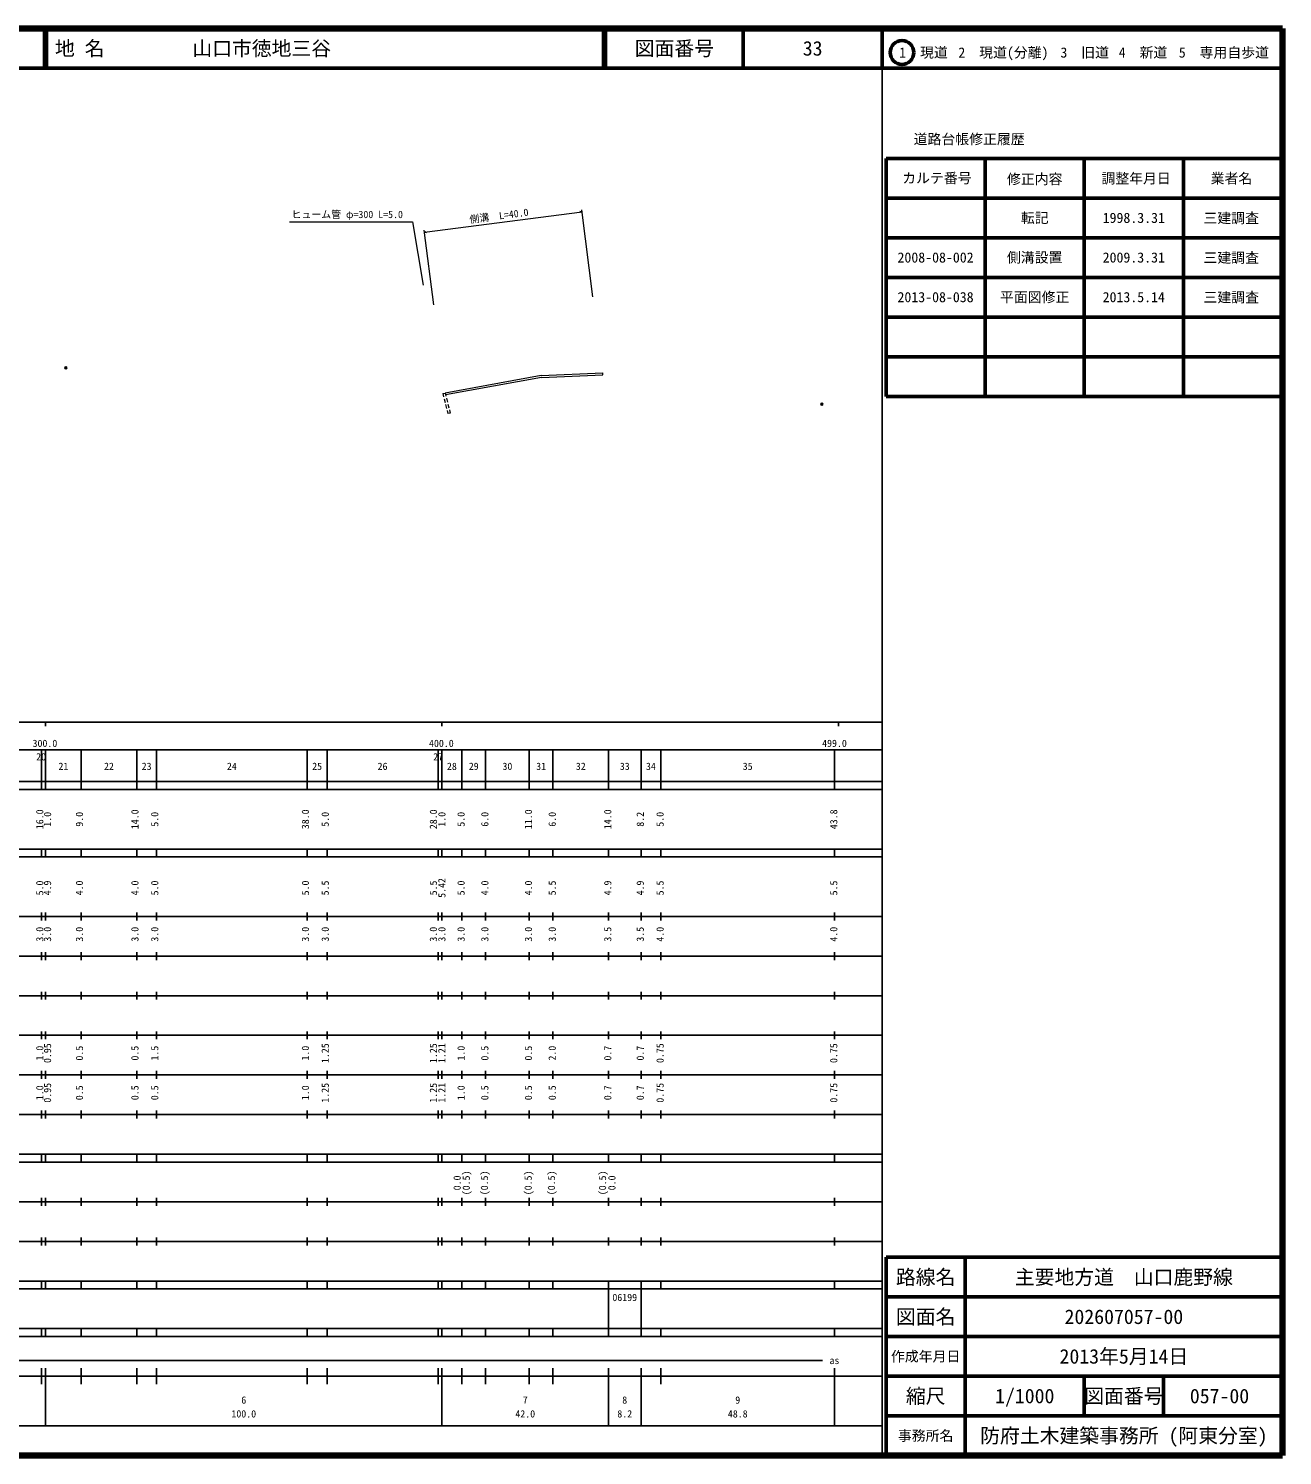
# Model space of a CAD drawing. Units: millimetres on the paper, with parts at other scales. Extents: x 40 to 680, y 20 to 380.
# Drawn here: x 363.7 to 680, y 20 to 380 of the extents above; entities that cross this region are included whole.
import ezdxf
from ezdxf.enums import TextEntityAlignment as Align

# ---------------------------------------------------------------- set-up
doc = ezdxf.new("R2010")
doc.units = ezdxf.units.MM
doc.header["$PDMODE"] = 32
doc.header["$PDSIZE"] = 0.5
for name, color, linetype, lineweight in [('M-BGD', 7, 'Continuous', 13), ('M-STR-HTXT', 7, 'Continuous', 13), ('M-TTL', 2, 'Continuous', 140), ('M-TTL-BAND', 7, 'Continuous', 25), ('M-TTL-FRAM', 2, 'Continuous', 50), ('M-TTL-LINE', 7, 'Continuous', 50)]:
    doc.layers.add(name, color=color, linetype=linetype, lineweight=lineweight)
doc.layers.add('M-OTRS', color=6, linetype='Continuous')
doc.layers.add('M-TTL-TXT', color=7, linetype='Continuous')
doc.styles.add('ＭＳ ゴシック', font='')
doc.styles.get('ＭＳ ゴシック').set_extended_font_data('MS Gothic')

msp = doc.modelspace()

# ---------------------------------------------------------------- linework, layer by layer
at = {"layer": 'M-BGD'}
for p, q in [((493.033, 292.432), (468.798, 288.037)), ((493.09, 291.934), (468.92, 287.551)), ((493.033, 292.432), (508.558, 293.17)), ((493.09, 291.934), (508.582, 292.67)), ((508.582, 292.67), (508.558, 293.17)), ((468.216, 287.891), (468.798, 288.037)), ((468.798, 288.037), (469.004, 287.214)), ((468.216, 287.891), (468.422, 287.069)), ((468.543, 286.584), (468.786, 285.614)), ((468.907, 285.128), (469.15, 284.158)), ((469.125, 286.729), (469.368, 285.759)), ((469.489, 285.274), (469.732, 284.304)), ((469.271, 283.673), (469.477, 282.851)), ((470.059, 282.996), (469.477, 282.851)), ((469.853, 283.819), (470.059, 282.996))]:
    msp.add_line(p, q, dxfattribs=at)
at = {"layer": 'M-OTRS'}
for p in [(373.141, 294.399), (563.834, 285.209)]:
    msp.add_point(p, dxfattribs=at)
at = {"layer": 'M-STR-HTXT'}
for p, q in [((463.557, 328.634), (503.317, 333.766)), ((503.317, 333.766), (502.805, 333.826)), ((503.317, 333.766), (502.837, 333.578)), ((506.09, 312.285), (503.253, 334.262)), ((429.534, 331.196), (460.577, 331.196)), ((460.577, 331.196), (463.253, 315.23)), ((465.928, 310.267), (463.493, 329.13)), ((463.557, 328.634), (464.037, 328.822)), ((463.557, 328.634), (464.069, 328.574))]:
    msp.add_line(p, q, dxfattribs=at)
at = {"layer": 'M-TTL'}
for p, q in [((680, 380), (40, 380)), ((680, 20), (680, 380)), ((40, 20), (680, 20))]:
    msp.add_line(p, q, dxfattribs=at)
at = {"layer": 'M-TTL-BAND'}
for p, q in [((579, 20), (579, 370)), ((40, 205), (579, 205)), ((368, 205), (368, 204)), ((468, 205), (468, 204)), ((568, 205), (568, 204)), ((68, 198), (579, 198)), ((367, 188), (367, 198)), ((368, 188), (368, 198)), ((377, 188), (377, 198)), ((391, 188), (391, 198)), ((396, 188), (396, 198)), ((434, 188), (434, 198)), ((439, 188), (439, 198)), ((467, 188), (467, 198)), ((468, 188), (468, 198)), ((473, 188), (473, 198)), ((479, 188), (479, 198)), ((490, 188), (490, 198)), ((496, 188), (496, 198)), ((510, 188), (510, 198)), ((518.2, 188), (518.2, 198)), ((523.2, 188), (523.2, 198)), ((567, 188), (567, 198)), ((40, 190), (579, 190)), ((40, 188), (579, 188)), ((40, 173), (579, 173)), ((367, 171), (367, 173)), ((368, 171), (368, 173)), ((377, 171), (377, 173)), ((391, 171), (391, 173)), ((396, 171), (396, 173)), ((434, 171), (434, 173)), ((439, 171), (439, 173)), ((467, 171), (467, 173)), ((468, 171), (468, 173)), ((473, 171), (473, 173)), ((479, 171), (479, 173)), ((490, 171), (490, 173)), ((496, 171), (496, 173)), ((510, 171), (510, 173)), ((518.2, 171), (518.2, 173)), ((523.2, 171), (523.2, 173)), ((567, 171), (567, 173)), ((40, 171), (579, 171)), ((40, 156), (579, 156)), ((367, 155), (367, 157)), ((368, 155), (368, 157)), ((377, 155), (377, 157)), ((391, 155), (391, 157)), ((396, 155), (396, 157)), ((434, 155), (434, 157)), ((439, 155), (439, 157)), ((467, 155), (467, 157)), ((468, 155), (468, 157)), ((473, 155), (473, 157)), ((479, 155), (479, 157)), ((490, 155), (490, 157)), ((496, 155), (496, 157)), ((510, 155), (510, 157)), ((518.2, 155), (518.2, 157)), ((523.2, 155), (523.2, 157)), ((567, 155), (567, 157)), ((46, 146), (579, 146)), ((367, 145), (367, 147)), ((368, 145), (368, 147)), ((377, 145), (377, 147)), ((391, 145), (391, 147)), ((396, 145), (396, 147)), ((434, 145), (434, 147)), ((439, 145), (439, 147)), ((467, 145), (467, 147)), ((468, 145), (468, 147)), ((473, 145), (473, 147)), ((479, 145), (479, 147)), ((490, 145), (490, 147)), ((496, 145), (496, 147)), ((510, 145), (510, 147)), ((518.2, 145), (518.2, 147)), ((523.2, 145), (523.2, 147)), ((567, 145), (567, 147)), ((367, 135), (367, 137)), ((368, 135), (368, 137)), ((377, 135), (377, 137)), ((391, 135), (391, 137)), ((396, 135), (396, 137)), ((434, 135), (434, 137)), ((439, 135), (439, 137)), ((467, 135), (467, 137)), ((468, 135), (468, 137)), ((473, 135), (473, 137)), ((479, 135), (479, 137)), ((490, 135), (490, 137)), ((496, 135), (496, 137)), ((510, 135), (510, 137)), ((518.2, 135), (518.2, 137)), ((523.2, 135), (523.2, 137)), ((567, 135), (567, 137)), ((52, 136), (579, 136)), ((46, 126), (579, 126)), ((367, 125), (367, 127)), ((368, 125), (368, 127)), ((377, 125), (377, 127)), ((391, 125), (391, 127)), ((396, 125), (396, 127)), ((434, 125), (434, 127)), ((439, 125), (439, 127)), ((467, 125), (467, 127)), ((468, 125), (468, 127)), ((473, 125), (473, 127)), ((479, 125), (479, 127)), ((490, 125), (490, 127)), ((496, 125), (496, 127)), ((510, 125), (510, 127)), ((518.2, 125), (518.2, 127)), ((523.2, 125), (523.2, 127)), ((567, 125), (567, 127)), ((52, 116), (579, 116)), ((367, 115), (367, 117)), ((368, 115), (368, 117)), ((377, 115), (377, 117)), ((391, 115), (391, 117)), ((396, 115), (396, 117)), ((434, 115), (434, 117)), ((439, 115), (439, 117)), ((467, 115), (467, 117)), ((468, 115), (468, 117)), ((473, 115), (473, 117)), ((479, 115), (479, 117)), ((490, 115), (490, 117)), ((496, 115), (496, 117)), ((510, 115), (510, 117)), ((518.2, 115), (518.2, 117)), ((523.2, 115), (523.2, 117)), ((567, 115), (567, 117)), ((46, 106), (579, 106)), ((367, 105), (367, 107)), ((368, 105), (368, 107)), ((377, 105), (377, 107)), ((391, 105), (391, 107)), ((396, 105), (396, 107)), ((434, 105), (434, 107)), ((439, 105), (439, 107)), ((467, 105), (467, 107)), ((468, 105), (468, 107)), ((473, 105), (473, 107)), ((479, 105), (479, 107)), ((490, 105), (490, 107)), ((496, 105), (496, 107)), ((510, 105), (510, 107)), ((518.2, 105), (518.2, 107)), ((523.2, 105), (523.2, 107)), ((567, 105), (567, 107)), ((40, 96), (579, 96)), ((40, 94), (579, 94)), ((367, 94), (367, 96)), ((368, 94), (368, 96)), ((377, 94), (377, 96)), ((391, 94), (391, 96)), ((396, 94), (396, 96)), ((434, 94), (434, 96)), ((439, 94), (439, 96)), ((467, 94), (467, 96)), ((468, 94), (468, 96)), ((473, 94), (473, 96)), ((479, 94), (479, 96)), ((490, 94), (490, 96)), ((496, 94), (496, 96)), ((510, 94), (510, 96)), ((518.2, 94), (518.2, 96)), ((523.2, 94), (523.2, 96)), ((567, 94), (567, 96)), ((49, 84), (579, 84)), ((367, 83), (367, 85)), ((368, 83), (368, 85)), ((377, 83), (377, 85)), ((391, 83), (391, 85)), ((396, 83), (396, 85)), ((434, 83), (434, 85)), ((439, 83), (439, 85)), ((467, 83), (467, 85)), ((468, 83), (468, 85)), ((473, 83), (473, 85)), ((479, 83), (479, 85)), ((490, 83), (490, 85)), ((496, 83), (496, 85)), ((510, 83), (510, 85)), ((518.2, 83), (518.2, 85)), ((523.2, 83), (523.2, 85)), ((567, 83), (567, 85)), ((40, 74), (579, 74)), ((367, 73), (367, 75)), ((368, 73), (368, 75)), ((377, 73), (377, 75)), ((391, 73), (391, 75)), ((396, 73), (396, 75)), ((434, 73), (434, 75)), ((439, 73), (439, 75)), ((467, 73), (467, 75)), ((468, 73), (468, 75)), ((473, 73), (473, 75)), ((479, 73), (479, 75)), ((490, 73), (490, 75)), ((496, 73), (496, 75)), ((510, 73), (510, 75)), ((518.2, 73), (518.2, 75)), ((523.2, 73), (523.2, 75)), ((567, 73), (567, 75)), ((40, 64), (579, 64)), ((40, 62), (579, 62)), ((367, 62), (367, 64)), ((368, 62), (368, 64)), ((377, 62), (377, 64)), ((391, 62), (391, 64)), ((396, 62), (396, 64)), ((434, 62), (434, 64)), ((439, 62), (439, 64)), ((467, 62), (467, 64)), ((468, 62), (468, 64)), ((473, 62), (473, 64)), ((479, 62), (479, 64)), ((490, 62), (490, 64)), ((496, 62), (496, 64)), ((510, 62), (510, 64)), ((510, 52), (510, 62)), ((518.2, 62), (518.2, 64)), ((518.2, 52), (518.2, 62)), ((523.2, 62), (523.2, 64)), ((567, 62), (567, 64)), ((40, 52), (579, 52)), ((367, 50), (367, 52)), ((368, 50), (368, 52)), ((377, 50), (377, 52)), ((391, 50), (391, 52)), ((396, 50), (396, 52)), ((434, 50), (434, 52)), ((439, 50), (439, 52)), ((467, 50), (467, 52)), ((468, 50), (468, 52)), ((473, 50), (473, 52)), ((479, 50), (479, 52)), ((490, 50), (490, 52)), ((496, 50), (496, 52)), ((510, 50), (510, 52)), ((518.2, 50), (518.2, 52)), ((523.2, 50), (523.2, 52)), ((567, 50), (567, 52)), ((40, 50), (579, 50)), ((71, 44), (564, 44)), ((40, 40), (579, 40)), ((367, 38), (367, 42)), ((368, 27.5), (368, 42)), ((377, 38), (377, 42)), ((391, 38), (391, 42)), ((396, 38), (396, 42)), ((434, 38), (434, 42)), ((439, 38), (439, 42)), ((467, 38), (467, 42)), ((468, 27.5), (468, 42)), ((473, 38), (473, 42)), ((479, 38), (479, 42)), ((490, 38), (490, 42)), ((496, 38), (496, 42)), ((510, 27.5), (510, 42)), ((518.2, 27.5), (518.2, 42)), ((523.2, 38), (523.2, 42)), ((567, 27.5), (567, 42)), ((68, 27.5), (579, 27.5))]:
    msp.add_line(p, q, dxfattribs=at)
at = {"layer": 'M-TTL-FRAM'}
for p, q in [((580, 347.197), (580, 287.197)), ((580, 347.197), (680, 347.197)), ((580, 287.197), (680, 287.197)), ((680, 70), (580, 70)), ((580, 70), (580, 20))]:
    msp.add_line(p, q, dxfattribs=at)
at = {"layer": 'M-TTL-LINE'}
for p, q in [((367.75, 380), (367.75, 370)), ((368.25, 380), (368.25, 370)), ((508.747, 380), (508.747, 370)), ((509.247, 380), (509.247, 370)), ((543.997, 380), (543.997, 370)), ((579, 380), (579, 370)), ((40, 370), (680, 370)), ((605, 347.197), (605, 287.197)), ((630, 347.197), (630, 287.197)), ((655, 347.197), (655, 287.197)), ((580, 337.197), (680, 337.197)), ((580, 327.197), (680, 327.197)), ((580, 317.197), (680, 317.197)), ((580, 307.197), (680, 307.197)), ((580, 297.197), (680, 297.197)), ((600, 70), (600, 20)), ((680, 60), (580, 60)), ((680, 50), (580, 50)), ((680, 40), (580, 40)), ((630, 40), (630, 30)), ((650, 40), (650, 30)), ((680, 30), (580, 30))]:
    msp.add_line(p, q, dxfattribs=at)
msp.add_circle((584.031, 373.958), 3, dxfattribs=at)

# ---------------------------------------------------------------- texts
at = {"layer": 'M-STR-HTXT', "style": 'ＭＳ ゴシック'}
msp.add_text('ヒューム管 φ=300 L=5.0', height=1.833, dxfattribs=at).set_placement((430.033, 331.632), align=Align.BOTTOM_LEFT)
msp.add_text('側溝\u3000L=40.0', height=1.833, rotation=7.356, dxfattribs=at).set_placement((475.128, 330.339), align=Align.BOTTOM_LEFT)
at = {"layer": 'M-TTL-BAND', "style": 'ＭＳ ゴシック'}
for s, p in [('300.0', (367.844, 198.195)), ('400.0', (467.844, 198.195)), ('499.0', (567, 198.195)), ('20', (366.881, 194.802)), ('21', (372.5, 192.405)), ('22', (384, 192.405)), ('23', (393.5, 192.405)), ('24', (415, 192.405)), ('25', (436.5, 192.405)), ('26', (453, 192.405)), ('27', (467.033, 194.797)), ('28', (470.5, 192.405)), ('29', (476, 192.405)), ('30', (484.5, 192.405)), ('31', (493, 192.405)), ('32', (503, 192.405)), ('33', (514.1, 192.405)), ('34', (520.7, 192.405)), ('35', (545.1, 192.405)), ('as', (567, 42.5)), ('6', (418, 32.523)), ('7', (489, 32.523)), ('8', (514.1, 32.523)), ('9', (542.6, 32.523)), ('100.0', (418, 29.033)), ('42.0', (489, 29.033)), ('8.2', (514.1, 29.033)), ('48.8', (542.6, 29.033))]:
    msp.add_text(s, height=1.833, dxfattribs=at).set_placement(p, align=Align.BOTTOM_CENTER)
for s, p in [('16.0', (368, 180.5)), ('1.0', (369.956, 180.5)), ('9.0', (378, 180.5)), ('14.0', (392, 180.5)), ('5.0', (397, 180.5)), ('38.0', (435, 180.5)), ('5.0', (440, 180.5)), ('28.0', (467.275, 180.5)), ('1.0', (469.425, 180.5)), ('5.0', (474.263, 180.5)), ('6.0', (480.263, 180.5)), ('11.0', (491.263, 180.5)), ('6.0', (497.263, 180.5)), ('14.0', (511.263, 180.5)), ('8.2', (519.463, 180.5)), ('5.0', (524.463, 180.5)), ('43.8', (568.263, 180.5)), ('5.0', (368, 163.174)), ('4.9', (369.956, 163.174)), ('4.0', (378, 163.174)), ('4.0', (392, 163.174)), ('5.0', (397, 163.174)), ('5.0', (435, 163.174)), ('5.5', (440, 163.174)), ('5.5', (467.275, 163.174)), ('5.42', (469.425, 163.174)), ('5.0', (474.263, 163.174)), ('4.0', (480.263, 163.174)), ('4.0', (491.263, 163.174)), ('5.5', (497.263, 163.174)), ('4.9', (511.263, 163.174)), ('4.9', (519.463, 163.174)), ('5.5', (524.463, 163.174)), ('5.5', (568.263, 163.174)), ('3.0', (368, 151.5)), ('3.0', (369.956, 151.5)), ('3.0', (378, 151.5)), ('3.0', (392, 151.5)), ('3.0', (397, 151.5)), ('3.0', (435, 151.5)), ('3.0', (440, 151.5)), ('3.0', (467.275, 151.5)), ('3.0', (469.425, 151.5)), ('3.0', (474.263, 151.5)), ('3.0', (480.263, 151.5)), ('3.0', (491.263, 151.5)), ('3.0', (497.263, 151.5)), ('3.5', (511.263, 151.5)), ('3.5', (519.463, 151.5)), ('4.0', (524.463, 151.5)), ('4.0', (568.263, 151.5)), ('1.0', (368, 121.5)), ('0.95', (369.956, 121.5)), ('0.5', (378, 121.5)), ('0.5', (392, 121.5)), ('1.5', (397, 121.5)), ('1.0', (435, 121.5)), ('1.25', (440, 121.5)), ('1.25', (467.275, 121.5)), ('1.21', (469.425, 121.5)), ('1.0', (474.263, 121.5)), ('0.5', (480.263, 121.5)), ('0.5', (491.263, 121.5)), ('2.0', (497.263, 121.5)), ('0.7', (511.263, 121.5)), ('0.7', (519.463, 121.5)), ('0.75', (524.463, 121.5)), ('0.75', (568.263, 121.5)), ('1.0', (368, 111.5)), ('0.95', (369.956, 111.5)), ('0.5', (378, 111.5)), ('0.5', (392, 111.5)), ('0.5', (397, 111.5)), ('1.0', (435, 111.5)), ('1.25', (440, 111.5)), ('1.25', (467.275, 111.5)), ('1.21', (469.425, 111.5)), ('1.0', (474.263, 111.5)), ('0.5', (480.263, 111.5)), ('0.5', (491.263, 111.5)), ('0.5', (497.263, 111.5)), ('0.7', (511.263, 111.5)), ('0.7', (519.463, 111.5)), ('0.75', (524.463, 111.5)), ('0.75', (568.263, 111.5)), ('0.0', (473.28, 88.764)), ('(0.5)', (475.575, 88.764)), ('(0.5)', (480.155, 88.764)), ('(0.5)', (491.187, 88.764)), ('(0.5)', (497.052, 88.764)), ('(0.5)', (509.945, 88.764)), ('0.0', (512.315, 88.764))]:
    msp.add_text(s, height=1.833, rotation=90, dxfattribs=at).set_placement(p, align=Align.BOTTOM_CENTER)
msp.add_text('06199', height=1.833, dxfattribs=at).set_placement((510.975, 58.405), align=Align.BOTTOM_LEFT)
at = {"layer": 'M-TTL-TXT', "style": 'ＭＳ ゴシック'}
for s, p in [('地 名', (370.38, 375)), ('山口市徳地三谷', (405.024, 375))]:
    msp.add_text(s, height=3.666, dxfattribs=at).set_placement(p, align=Align.MIDDLE_LEFT)
for s, height, p in [('図面番号', 3.666, (526.622, 375)), ('33', 3.666, (561.497, 375)), ('1\u3000現道', 2.566, (589.448, 373.958)), ('2\u3000現道(分離)', 2.566, (609.619, 373.958)), ('3\u3000旧道', 2.566, (630.121, 373.958)), ('4\u3000新道', 2.566, (644.824, 373.958)), ('5\u3000専用自歩道', 2.566, (665.228, 373.958)), ('道路台帳修正履歴', 2.566, (600.968, 352.113)), ('カルテ番号', 2.566, (592.839, 342.277)), ('修正内容', 2.566, (617.509, 342.023)), ('調整年月日', 2.566, (643.089, 342.197)), ('業者名', 2.566, (667.134, 342.197)), ('転記', 2.566, (617.5, 332.245)), ('1998.3.31', 2.566, (642.5, 332.245)), ('三建調査', 2.566, (667.077, 332.189)), ('2008-08-002', 2.566, (592.5, 322.245)), ('側溝設置', 2.566, (617.5, 322.245)), ('2009.3.31', 2.566, (642.5, 322.245)), ('三建調査', 2.566, (667.077, 322.189)), ('2013-08-038', 2.566, (592.5, 312.245)), ('平面図修正', 2.566, (617.5, 312.245)), ('2013.5.14', 2.566, (642.5, 312.245)), ('三建調査', 2.566, (667.077, 312.189)), ('路線名', 3.666, (590, 65)), ('路線名', 3.666, (590, 65)), ('主要地方道\u3000山口鹿野線', 3.666, (640, 65)), ('図面名', 3.666, (590, 55)), ('図面名', 3.666, (590, 55)), ('202607057-00', 3.666, (640, 55)), ('2013年5月14日', 3.666, (640, 45)), ('作成年月日', 2.566, (590, 45)), ('作成年月日', 2.566, (590, 45)), ('縮尺', 3.666, (590, 35)), ('縮尺', 3.666, (590, 35)), ('1/1000', 3.666, (615, 35)), ('図面番号', 3.666, (640, 35)), ('図面番号', 3.666, (640, 35)), ('057-00', 3.666, (664.125, 35)), ('事務所名', 2.566, (590, 25)), ('事務所名', 2.566, (590, 25)), ('防府土木建築事務所 (阿東分室)', 3.666, (640, 25))]:
    msp.add_text(s, height=height, dxfattribs=at).set_placement(p, align=Align.MIDDLE_CENTER)

doc.saveas('drawing.dxf')
